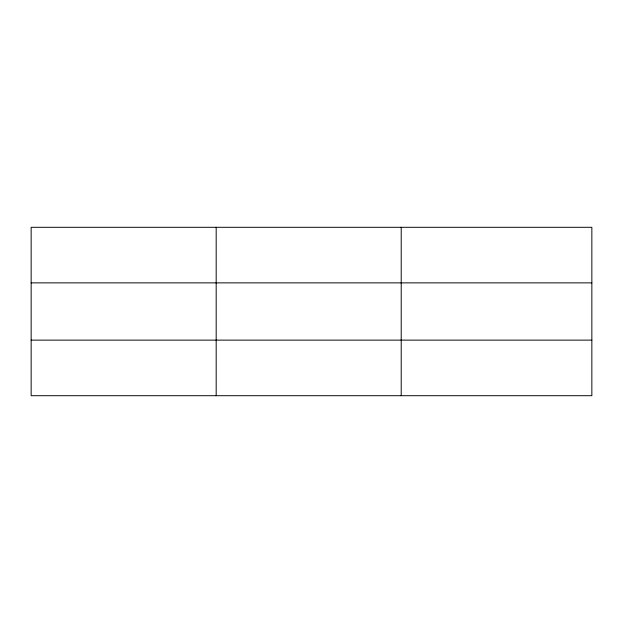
<?xml version="1.0" encoding="UTF-8"?>
<svg xmlns="http://www.w3.org/2000/svg" width="623" height="623" viewBox="0 0 623 623"><rect width="100%" height="100%" fill="white"/><g stroke="black" fill="none" stroke-linecap="round" stroke-linejoin="round"><path stroke-width="0.93" d="M216.181 395.698L216.181 227.302M401.212 395.698L401.212 227.302M591.85 340.127L591.85 395.698L31.15 395.698L31.15 227.302L591.85 227.302L591.85 340.127L31.15 340.127M31.15 282.873L591.85 282.873"/></g></svg>
